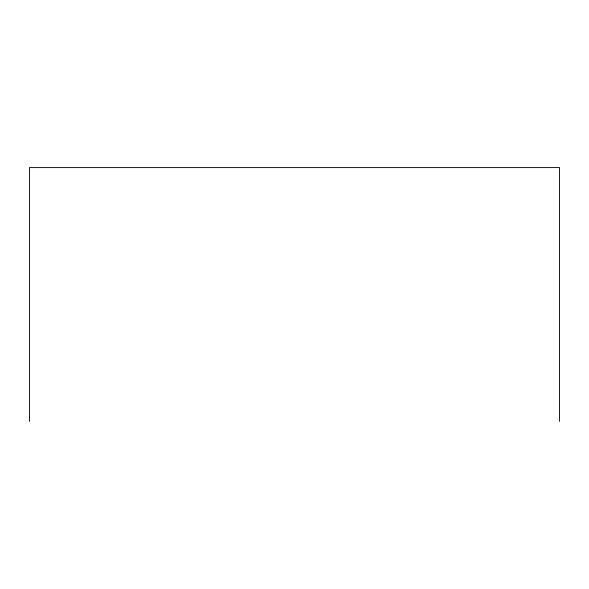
<?xml version="1.0" encoding="UTF-8"?>
<svg xmlns="http://www.w3.org/2000/svg" width="589" height="589" viewBox="0 0 589 589"><rect width="100%" height="100%" fill="white"/><g stroke="black" fill="none" stroke-linecap="round" stroke-linejoin="round"><path stroke-width="0.88" d="M559.55 421.415L559.55 167.585L29.45 167.585L29.45 421.415"/></g></svg>
